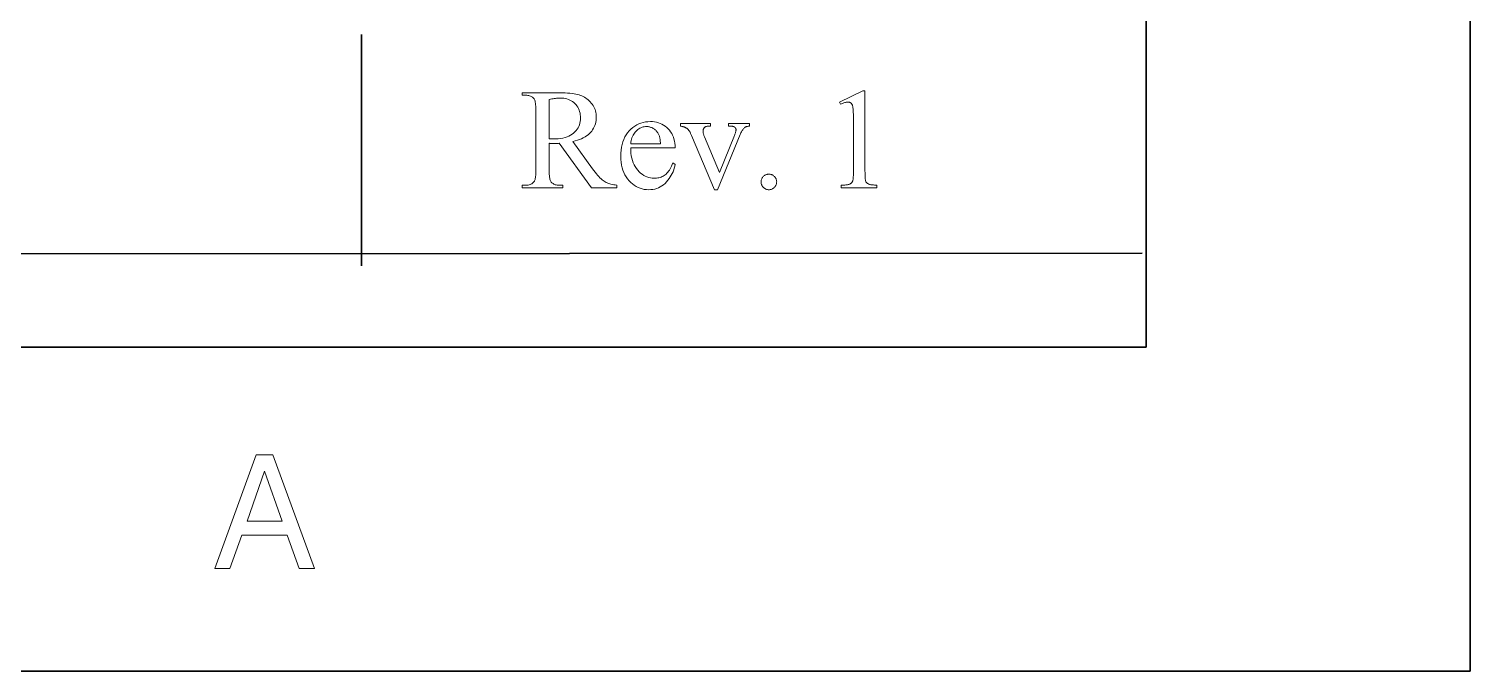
# Model space of a CAD drawing. Extents: x 0 to 297, y 0 to 210.
# Drawn here: x 252.52 to 297, y 0 to 19.82 of the extents above; entities that cross this region are included whole.
import ezdxf

# ---------------------------------------------------------------- set-up
doc = ezdxf.new("R2010")
doc.units = 0

msp = doc.modelspace()

# ---------------------------------------------------------------- linework, layer by layer
at = {"color": 7, "lineweight": 35}
for p, q in [((296.999512, 0.000561), (296.999512, 209.999969)), ((287, 10), (287, 200)), ((287, 70), (287, 10)), ((162, 12.832358), (286.882111, 12.899072)), ((10, 10), (287, 10)), ((97, 10), (287, 10)), ((296.999512, 0.000561), (0.00002, 0.000561))]:
    msp.add_line(p, q, dxfattribs=at)
at = {"color": 7, "lineweight": 35, "ltscale": 0.178418}
msp.add_line((262.789368, 12.504389), (262.789368, 19.641123), dxfattribs=at)
at = {"color": 7, "lineweight": 13}
for points in [[(270.664429, 14.916628), (269.88147, 14.916628), (268.888672, 16.287933), (268.867004, 16.287111), (268.846191, 16.286375), (268.826172, 16.285727), (268.807007, 16.285164), (268.788635, 16.284689), (268.771088, 16.2843), (268.754364, 16.283997), (268.738464, 16.283779), (268.723389, 16.283649), (268.709137, 16.283607), (268.703461, 16.283617), (268.697723, 16.283649), (268.691895, 16.283705), (268.685944, 16.283779), (268.679932, 16.283876), (268.673828, 16.283997), (268.667664, 16.284138), (268.661377, 16.2843), (268.655029, 16.284483), (268.64859, 16.284689), (268.642059, 16.284916), (268.635529, 16.285164), (268.628906, 16.285435), (268.622284, 16.285727), (268.615601, 16.286039), (268.608856, 16.286375), (268.602112, 16.286732), (268.595276, 16.287111), (268.58844, 16.287512), (268.581512, 16.287933), (268.581512, 15.435734), (268.582123, 15.382461), (268.583954, 15.333384), (268.586975, 15.288503), (268.591217, 15.247818), (268.59668, 15.211329), (268.603333, 15.179036), (268.611206, 15.150939), (268.6203, 15.127039), (268.630585, 15.107334), (268.64209, 15.091826), (268.659363, 15.073744), (268.678253, 15.057565), (268.698792, 15.04329), (268.721008, 15.030918), (268.744843, 15.020449), (268.770294, 15.011884), (268.797424, 15.005222), (268.826202, 15.000463), (268.856598, 14.997608), (268.888672, 14.996656), (269.003296, 14.996656), (269.003296, 14.916628), (267.746643, 14.916628), (267.746643, 14.996656), (267.856934, 14.996656), (267.893097, 14.997868), (267.927094, 15.001502), (267.959015, 15.007558), (267.9888, 15.016037), (268.016449, 15.026937), (268.041992, 15.040261), (268.06543, 15.056007), (268.086731, 15.074177), (268.105927, 15.094768), (268.122986, 15.117782), (268.131622, 15.13303), (268.139343, 15.151956), (268.146149, 15.174559), (268.152039, 15.200838), (268.157043, 15.230795), (268.161133, 15.264429), (268.164307, 15.30174), (268.166595, 15.342728), (268.167938, 15.387392), (268.168396, 15.435734), (268.168396, 17.330471), (268.167786, 17.383743), (268.165985, 17.432821), (268.162964, 17.477701), (268.158722, 17.518387), (268.153259, 17.554876), (268.146606, 17.587168), (268.138733, 17.615265), (268.129639, 17.639166), (268.119354, 17.658871), (268.107849, 17.674377), (268.090149, 17.692461), (268.070801, 17.708639), (268.049835, 17.722914), (268.027222, 17.735287), (268.00293, 17.745756), (267.97702, 17.75432), (267.949463, 17.760983), (267.920288, 17.765741), (267.889435, 17.768597), (267.856934, 17.769548), (267.746643, 17.769548), (267.746643, 17.849577), (268.815125, 17.849577), (268.906097, 17.848896), (268.992188, 17.846851), (269.073334, 17.843445), (269.149597, 17.838676), (269.220947, 17.832542), (269.287384, 17.825048), (269.348907, 17.816191), (269.405518, 17.805971), (269.457214, 17.79439), (269.504028, 17.781445), (269.547699, 17.76667), (269.590027, 17.749605), (269.631012, 17.730247), (269.670654, 17.708595), (269.708954, 17.684652), (269.745911, 17.658417), (269.781555, 17.629887), (269.815826, 17.599064), (269.848785, 17.56595), (269.880371, 17.530542), (269.90976, 17.493286), (269.936035, 17.454624), (269.959259, 17.414555), (269.97934, 17.373081), (269.996368, 17.3302), (270.010284, 17.285913), (270.021118, 17.240223), (270.028839, 17.193123), (270.033478, 17.144619), (270.035034, 17.094709), (270.033264, 17.041349), (270.027985, 16.989418), (270.019165, 16.938913), (270.006805, 16.889835), (269.990967, 16.842186), (269.971558, 16.795965), (269.948639, 16.751169), (269.922211, 16.707804), (269.892242, 16.665863), (269.858734, 16.625351), (269.821564, 16.586721), (269.780487, 16.550426), (269.735565, 16.51647), (269.686737, 16.484848), (269.634064, 16.455561), (269.577515, 16.42861), (269.51709, 16.403996), (269.452789, 16.381718), (269.384644, 16.361776), (269.312592, 16.34417), (269.918213, 15.502785), (269.959167, 15.446765), (269.998932, 15.394638), (270.037567, 15.346404), (270.074982, 15.302064), (270.111267, 15.261617), (270.146362, 15.225063), (270.180298, 15.192403), (270.213074, 15.163636), (270.24469, 15.138762), (270.275116, 15.117782), (270.305878, 15.09944), (270.33844, 15.082482), (270.372833, 15.066909), (270.409027, 15.05272), (270.447052, 15.039915), (270.486908, 15.028495), (270.528564, 15.018459), (270.572052, 15.009808), (270.61734, 15.00254), (270.664429, 14.996656)], [(277.540436, 17.561905), (278.254211, 17.910139), (278.325592, 17.910139), (278.325592, 15.433571), (278.325775, 15.386116), (278.326416, 15.342381), (278.327423, 15.302367), (278.328857, 15.266072), (278.330719, 15.233499), (278.332977, 15.204645), (278.335632, 15.179512), (278.338745, 15.158098), (278.342224, 15.140406), (278.34613, 15.126433), (278.350677, 15.114602), (278.35611, 15.103333), (278.362457, 15.092627), (278.369659, 15.082482), (278.377747, 15.072901), (278.386749, 15.063881), (278.396606, 15.055424), (278.407379, 15.047529), (278.419037, 15.040196), (278.431549, 15.033426), (278.445892, 15.027219), (278.462891, 15.021574), (278.482574, 15.016491), (278.504944, 15.011971), (278.529968, 15.008012), (278.557709, 15.004617), (278.588104, 15.001782), (278.621216, 14.999512), (278.656982, 14.997803), (278.695435, 14.996656), (278.695435, 14.916628), (277.592346, 14.916628), (277.592346, 14.996656), (277.632385, 14.997792), (277.669525, 14.999469), (277.703674, 15.001685), (277.734924, 15.004443), (277.763214, 15.007742), (277.788574, 15.011581), (277.810974, 15.015961), (277.830444, 15.020882), (277.846954, 15.026343), (277.860535, 15.032345), (277.872284, 15.038834), (277.883301, 15.045755), (277.893585, 15.053109), (277.903107, 15.060896), (277.911926, 15.069116), (277.919983, 15.077767), (277.927307, 15.086851), (277.933899, 15.096369), (277.939789, 15.106318), (277.944916, 15.1167), (277.949432, 15.129407), (277.953461, 15.146332), (277.957031, 15.167475), (277.960114, 15.192836), (277.962738, 15.222414), (277.964874, 15.256209), (277.966553, 15.294224), (277.967743, 15.336454), (277.968445, 15.382904), (277.968689, 15.433571), (277.968689, 17.016844), (277.968475, 17.078575), (277.967834, 17.135719), (277.966736, 17.188278), (277.96524, 17.236254), (277.963287, 17.279642), (277.960907, 17.318445), (277.958099, 17.352663), (277.954865, 17.382296), (277.951172, 17.407341), (277.947052, 17.427803), (277.943787, 17.441278), (277.940002, 17.454018), (277.93573, 17.466022), (277.930969, 17.477291), (277.92572, 17.487825), (277.919952, 17.497623), (277.913666, 17.506685), (277.906921, 17.515013), (277.899658, 17.522604), (277.891907, 17.529461), (277.883759, 17.535625), (277.875244, 17.541142), (277.866455, 17.546007), (277.8573, 17.550226), (277.847839, 17.553795), (277.838043, 17.556715), (277.827942, 17.558985), (277.817505, 17.560608), (277.806732, 17.561581), (277.795654, 17.561905), (277.779022, 17.561235), (277.761139, 17.559223), (277.742004, 17.55587), (277.721588, 17.551178), (277.699951, 17.545143), (277.677032, 17.537767), (277.652893, 17.529051), (277.627472, 17.518993), (277.6008, 17.507593), (277.572876, 17.494854)], [(268.581512, 16.424198), (268.58963, 16.424187), (268.597534, 16.424154), (268.605225, 16.424101), (268.612671, 16.424025), (268.619934, 16.423927), (268.626953, 16.423809), (268.633759, 16.423668), (268.64035, 16.423506), (268.646729, 16.423323), (268.652893, 16.423117), (268.658844, 16.422911), (268.664581, 16.422728), (268.670105, 16.422565), (268.675385, 16.422424), (268.680481, 16.422306), (268.685364, 16.422209), (268.690002, 16.422132), (268.694427, 16.422079), (268.698639, 16.422047), (268.702667, 16.422035), (268.784515, 16.423853), (268.862244, 16.429302), (268.935822, 16.438387), (269.00528, 16.451105), (269.070618, 16.467457), (269.131836, 16.487442), (269.188904, 16.511063), (269.241821, 16.538315), (269.290649, 16.569202), (269.335327, 16.603722), (269.375793, 16.641054), (269.412018, 16.680376), (269.44397, 16.721689), (269.471649, 16.764992), (269.495087, 16.810284), (269.514282, 16.857565), (269.529175, 16.906837), (269.539825, 16.958099), (269.546234, 17.011351), (269.54837, 17.066591), (269.546631, 17.120502), (269.541473, 17.172359), (269.532898, 17.22216), (269.520844, 17.269909), (269.505371, 17.315601), (269.48645, 17.359238), (269.464111, 17.40082), (269.438324, 17.440348), (269.409088, 17.477821), (269.376404, 17.513239), (269.340912, 17.54591), (269.303162, 17.575142), (269.263214, 17.600935), (269.221008, 17.623289), (269.176605, 17.642204), (269.129974, 17.657681), (269.081085, 17.669718), (269.029999, 17.678314), (268.976654, 17.683474), (268.921112, 17.685192), (268.895142, 17.684782), (268.867371, 17.68355), (268.83786, 17.681494), (268.806549, 17.678617), (268.773499, 17.674919), (268.738647, 17.670399), (268.702026, 17.665056), (268.663635, 17.658892), (268.623474, 17.651905), (268.581512, 17.644096)], [(271.097015, 16.151667), (271.098785, 16.065323), (271.104889, 15.982785), (271.115387, 15.904054), (271.130249, 15.829129), (271.149475, 15.758012), (271.173065, 15.690701), (271.20105, 15.627197), (271.233368, 15.5675), (271.270081, 15.51161), (271.311157, 15.459526), (271.355164, 15.411855), (271.400696, 15.369202), (271.447754, 15.331567), (271.496307, 15.298949), (271.546387, 15.27135), (271.597961, 15.248769), (271.651062, 15.231206), (271.705688, 15.218661), (271.76181, 15.211134), (271.819458, 15.208625), (271.85788, 15.209696), (271.895294, 15.212908), (271.931671, 15.218261), (271.967041, 15.225756), (272.001404, 15.235392), (272.03476, 15.247169), (272.067078, 15.261087), (272.098389, 15.277147), (272.128662, 15.295348), (272.157959, 15.315691), (272.186249, 15.338629), (272.213623, 15.364616), (272.240082, 15.393654), (272.265564, 15.425741), (272.290161, 15.460878), (272.313812, 15.499064), (272.336548, 15.540301), (272.358337, 15.584587), (272.379181, 15.631924), (272.399109, 15.682309), (272.466156, 15.63905), (272.455353, 15.580316), (272.441071, 15.522641), (272.42334, 15.466026), (272.402161, 15.410471), (272.377502, 15.355975), (272.349365, 15.30254), (272.31778, 15.250164), (272.282745, 15.198849), (272.244263, 15.148593), (272.202301, 15.099397), (272.157501, 15.053164), (272.110504, 15.011797), (272.061279, 14.975298), (272.009888, 14.943665), (271.956268, 14.916899), (271.900421, 14.894999), (271.842407, 14.877965), (271.782166, 14.865799), (271.719727, 14.858499), (271.65506, 14.856066), (271.584717, 14.858845), (271.516418, 14.867183), (271.450195, 14.88108), (271.385986, 14.900536), (271.323853, 14.92555), (271.263794, 14.956123), (271.20578, 14.992255), (271.149811, 15.033946), (271.095886, 15.081195), (271.044037, 15.134004), (270.995758, 15.191505), (270.952545, 15.252835), (270.914429, 15.317994), (270.881378, 15.386981), (270.853424, 15.459797), (270.830566, 15.53644), (270.812775, 15.616913), (270.800049, 15.701213), (270.792419, 15.789342), (270.789886, 15.8813), (270.792511, 15.98072), (270.800323, 16.075663), (270.813354, 16.166126), (270.831604, 16.252115), (270.855042, 16.333626), (270.883728, 16.410658), (270.917603, 16.483213), (270.956696, 16.551292), (271.001007, 16.614893), (271.050537, 16.674019), (271.103973, 16.72806), (271.160095, 16.776411), (271.218872, 16.819075), (271.280304, 16.85605), (271.344421, 16.887339), (271.411163, 16.912937), (271.480591, 16.932846), (271.552673, 16.947067), (271.627411, 16.955601), (271.704803, 16.958445), (271.770233, 16.956249), (271.833282, 16.949663), (271.893951, 16.938686), (271.952271, 16.923319), (272.008179, 16.903561), (272.061707, 16.879412), (272.112854, 16.85087), (272.161621, 16.81794), (272.208008, 16.780619), (272.252045, 16.738907), (272.292725, 16.693518), (272.329132, 16.645164), (272.361237, 16.593849), (272.389069, 16.53957), (272.412628, 16.482327), (272.431915, 16.422121), (272.446899, 16.358953), (272.457611, 16.292822), (272.46402, 16.223726), (272.466156, 16.151667)], [(271.097015, 16.277119), (272.01413, 16.277119), (272.011719, 16.31406), (272.00885, 16.348755), (272.005493, 16.381199), (272.001648, 16.411394), (271.997345, 16.439339), (271.992584, 16.465034), (271.987305, 16.488482), (271.981598, 16.509678), (271.975372, 16.528625), (271.968689, 16.545322), (271.957336, 16.569029), (271.944946, 16.591696), (271.931488, 16.613325), (271.916962, 16.633917), (271.901367, 16.653469), (271.884735, 16.671986), (271.867035, 16.689461), (271.848267, 16.7059), (271.82843, 16.7213), (271.807556, 16.735662), (271.786041, 16.748812), (271.764343, 16.760578), (271.742432, 16.770962), (271.720337, 16.779959), (271.698059, 16.787573), (271.675568, 16.793802), (271.652893, 16.798647), (271.630035, 16.802107), (271.606964, 16.804184), (271.583679, 16.804876), (271.548157, 16.80348), (271.513397, 16.799295), (271.47937, 16.79232), (271.446136, 16.782555), (271.413635, 16.769999), (271.381897, 16.754652), (271.350891, 16.736515), (271.320679, 16.71559), (271.291199, 16.691874), (271.262482, 16.665365), (271.235352, 16.636372), (271.210541, 16.605192), (271.18811, 16.571829), (271.16803, 16.536282), (271.150299, 16.498549), (271.134918, 16.458632), (271.121918, 16.416531), (271.111267, 16.372244), (271.102966, 16.325773)], [(272.628387, 16.897882), (273.560608, 16.897882), (273.560608, 16.817854), (273.500061, 16.817854), (273.483582, 16.817442), (273.467926, 16.81621), (273.453033, 16.814156), (273.438965, 16.811277), (273.42572, 16.807579), (273.413239, 16.803059), (273.401581, 16.797716), (273.390686, 16.791552), (273.380615, 16.784565), (273.371368, 16.776758), (273.362946, 16.768257), (273.355408, 16.759193), (273.348755, 16.749569), (273.342987, 16.739382), (273.338104, 16.728632), (273.334106, 16.717319), (273.331024, 16.705444), (273.328796, 16.693008), (273.327454, 16.68001), (273.327026, 16.666447), (273.327484, 16.651026), (273.328827, 16.635042), (273.331116, 16.618496), (273.33429, 16.601387), (273.338379, 16.583715), (273.343384, 16.565481), (273.349274, 16.546686), (273.356079, 16.527327), (273.3638, 16.507406), (273.372437, 16.486923), (273.83316, 15.392475), (274.296021, 16.528019), (274.305481, 16.551661), (274.313934, 16.574133), (274.321381, 16.595438), (274.32785, 16.615576), (274.333344, 16.634544), (274.337799, 16.652346), (274.341278, 16.668978), (274.343781, 16.684443), (274.345276, 16.69874), (274.345764, 16.71187), (274.345581, 16.717817), (274.345062, 16.723549), (274.344208, 16.729065), (274.342987, 16.734364), (274.341431, 16.739447), (274.339539, 16.744314), (274.33728, 16.748964), (274.334686, 16.753397), (274.331757, 16.757616), (274.328461, 16.761618), (274.323578, 16.7679), (274.31842, 16.773773), (274.313019, 16.779234), (274.307343, 16.784285), (274.301422, 16.788923), (274.295227, 16.793152), (274.288788, 16.79697), (274.282104, 16.800377), (274.275116, 16.803373), (274.267914, 16.805958), (274.259796, 16.808218), (274.250153, 16.81024), (274.239014, 16.812025), (274.226379, 16.81357), (274.212219, 16.81488), (274.196533, 16.81595), (274.179321, 16.816782), (274.160614, 16.817377), (274.140381, 16.817734), (274.118652, 16.817854), (274.118652, 16.897882), (274.765381, 16.897882), (274.765381, 16.817854), (274.743561, 16.815842), (274.723145, 16.813269), (274.704132, 16.810131), (274.686462, 16.806433), (274.670197, 16.802172), (274.655334, 16.797348), (274.641815, 16.791964), (274.62973, 16.786015), (274.618988, 16.779505), (274.60965, 16.772432), (274.594666, 16.758589), (274.579956, 16.743015), (274.565582, 16.725712), (274.551514, 16.706678), (274.53772, 16.685913), (274.524261, 16.66342), (274.511078, 16.639194), (274.498199, 16.613239), (274.485657, 16.585554), (274.473389, 16.556137), (273.770416, 14.856066), (273.681732, 14.856066), (272.974457, 16.528019), (272.964996, 16.55072), (272.955597, 16.5721), (272.946289, 16.592161), (272.937073, 16.610903), (272.927948, 16.628326), (272.918915, 16.644428), (272.909973, 16.659212), (272.901093, 16.672676), (272.892303, 16.684822), (272.883606, 16.695648), (272.874725, 16.70565), (272.865356, 16.71533), (272.85553, 16.724686), (272.845215, 16.733715), (272.834412, 16.74242), (272.823151, 16.750803), (272.811401, 16.75886), (272.799164, 16.766592), (272.786469, 16.774), (272.773315, 16.781084), (272.765228, 16.784956), (272.755737, 16.788784), (272.744812, 16.792568), (272.732483, 16.79631), (272.718689, 16.800009), (272.703491, 16.803665), (272.686859, 16.807276), (272.668793, 16.810846), (272.649292, 16.814371), (272.628387, 16.817854)], [(275.360199, 15.336239), (275.380188, 15.335536), (275.399536, 15.333426), (275.418274, 15.329912), (275.43631, 15.324991), (275.453735, 15.318665), (275.47049, 15.310932), (275.486603, 15.301794), (275.502075, 15.291249), (275.516876, 15.279299), (275.531067, 15.265943), (275.54422, 15.251592), (275.555969, 15.236657), (275.566345, 15.221138), (275.575348, 15.205034), (275.582977, 15.188348), (275.589203, 15.171077), (275.594055, 15.153221), (275.597504, 15.134782), (275.599579, 15.115759), (275.600281, 15.096152), (275.599579, 15.076545), (275.597473, 15.057522), (275.593933, 15.039083), (275.58902, 15.021228), (275.582703, 15.003957), (275.574951, 14.987269), (275.565826, 14.971167), (275.555298, 14.955647), (275.543335, 14.940712), (275.529968, 14.926361), (275.515625, 14.913005), (275.500702, 14.901054), (275.485168, 14.890511), (275.469055, 14.881371), (275.452393, 14.873639), (275.43512, 14.867312), (275.417267, 14.862392), (275.398804, 14.858877), (275.379791, 14.856769), (275.360199, 14.856066), (275.340576, 14.856769), (275.321564, 14.858877), (275.303131, 14.862392), (275.285248, 14.867312), (275.268005, 14.873639), (275.251312, 14.881371), (275.235199, 14.890511), (275.219696, 14.901054), (275.204742, 14.913005), (275.190399, 14.926361), (275.177032, 14.940712), (275.1651, 14.955647), (275.154541, 14.971167), (275.145416, 14.987269), (275.137665, 15.003957), (275.131348, 15.021228), (275.126434, 15.039083), (275.122925, 15.057522), (275.120789, 15.076545), (275.120087, 15.096152), (275.120789, 15.116159), (275.122925, 15.135517), (275.126434, 15.154227), (275.131348, 15.172288), (275.137665, 15.189699), (275.145416, 15.206462), (275.154541, 15.222576), (275.1651, 15.238041), (275.177032, 15.252857), (275.190399, 15.267024), (275.204742, 15.280175), (275.219696, 15.291942), (275.235199, 15.302323), (275.251312, 15.311321), (275.268005, 15.318935), (275.285248, 15.325164), (275.303131, 15.330009), (275.321564, 15.33347), (275.340576, 15.335546)], [(258.266846, 3.166787), (258.730835, 3.166787), (259.098999, 4.195605), (260.495972, 4.195605), (260.864105, 3.166787), (261.338165, 3.166787), (260.05719, 6.67183), (259.542786, 6.67183)], [(259.260376, 4.624279), (259.799988, 6.167507), (260.33963, 4.624279)]]:
    msp.add_lwpolyline(points, close=True, dxfattribs=at)

doc.saveas('drawing.dxf')
